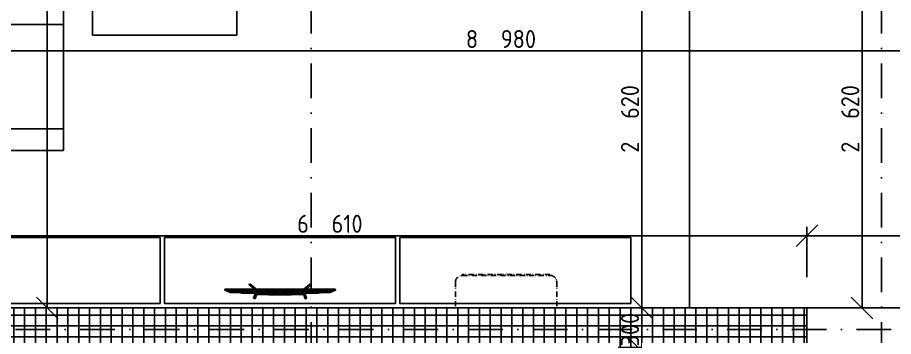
# Model space of a CAD drawing. Extents: x 4511820 to 5180432, y -1526536 to -944957.
# Drawn here: x 4983402 to 4989470, y -1062596 to -1060386 of the extents above; entities that cross this region are included whole.
import ezdxf

# ---------------------------------------------------------------- set-up
doc = ezdxf.new("R2010")
doc.units = 0
doc.header["$MEASUREMENT"] = 0
for name, pattern in [('ACAD_ISO07W100', [3.5, 0.5, -3]), ('ACAD_ISO12W100', [22, 12, -3, 0.5, -3, 0.5, -3]), ('BODKOCIARKOVANA_3', [5.6, 3, -1.3, 0, -1.3])]:
    doc.linetypes.add(name, pattern=pattern)
doc.layers.get('0').update_dxf_attribs({"linetype": 'CONTINUOUS'})
doc.layers.get('Defpoints').update_dxf_attribs({"color": 61, "linetype": 'CONTINUOUS'})
for name, color, linetype in [('KÓTY', 4, 'CONTINUOUS'), ('MÚRY', 1, 'CONTINUOUS'), ('osi', 253, 'CONTINUOUS'), ('Plochy', 41, 'CONTINUOUS'), ('TENKÁ', 7, 'CONTINUOUS'), ('ZARIADENIE', 47, 'CONTINUOUS'), ('ZZ-chladenie', 133, 'CONTINUOUS'), ('ŠRAFY', 82, 'CONTINUOUS')]:
    doc.layers.add(name, color=color, linetype=linetype)
doc.styles.add('STYLE1', font='isocp.shx')
doc.dimstyles.new('STANDARD-50', dxfattribs={"dimtxt": 125, "dimasz": 150, "dimexe": 10, "dimexo": 200, "dimgap": 20, "dimtad": 1, "dimdsep": 46, "dimlunit": 6, "dimtxsty": 'STYLE1', "dimblk1": 'OBLIQUE', "dimblk2": 'OBLIQUE', "dimsah": 1, "dimcen": 2.5, "dimse1": 1, "dimse2": 1, "dimadec": 0, "dimazin": 0, "dimtfac": 1, "dimtmove": 1, "dimatfit": 3, "dimldrblk": 'OBLIQUE', "dimfxl": 1, "dimtolj": 1, "dimtzin": 0, "dimarcsym": 0})

# ---------------------------------------------------------------- blocks, each defined once
blk = doc.blocks.new('sedacka rok 5')
at = {"layer": 'ZARIADENIE', "color": 30, "ltscale": 0.25}
for p, q in [((4452479, -1340180.2), (4452479, -1342480.2)), ((4452479, -1340180.2), (4453379, -1340180.2)), ((4453379, -1343380.2), (4453379, -1340180.2)), ((4452479, -1340330.2), (4453229, -1340330.2)), ((4453229, -1343230.2), (4453229, -1340330.2)), ((4452479, -1341013.5), (4453229, -1341013.5)), ((4452479, -1341746.9), (4453229, -1341746.9)), ((4450879, -1342480.2), (4452479, -1342480.2)), ((4450879, -1343380.2), (4450879, -1342480.2)), ((4451029, -1343230.2), (4451029, -1342480.2)), ((4451754, -1342480.2), (4451754, -1343230.2)), ((4452479, -1342480.2), (4453229, -1342480.2)), ((4452479, -1342480.2), (4452479, -1343230.2)), ((4453229, -1343230.2), (4451029, -1343230.2)), ((4453379, -1343380.2), (4450879, -1343380.2))]:
    blk.add_line(p, q, dxfattribs=at)
blk = doc.blocks.new('konf stol')
at = {"layer": 'ZARIADENIE', "color": 45, "ltscale": 0.25}
for p, q in [((4451679, -1342280.2), (4451679, -1341280.2)), ((4451679, -1341280.2), (4452279, -1341280.2)), ((4452279, -1341280.2), (4452279, -1342280.2)), ((4452279, -1342280.2), (4451679, -1342280.2))]:
    blk.add_line(p, q, dxfattribs=at)
blk = doc.blocks.new('Tv06_top_cad-block.com')
at = {"color": 0}
for points in [[(-161.1, -3.4), (-173.3, 26.2, 0.359324), (-175.3, 27.3, 0.097501), (-182.8, 24.2, 0.350578), (-183.5, 22.1), (-171.1, -10.4)], [(161.1, -3.4), (173.3, 26.2, -0.359324), (175.3, 27.3, -0.097501), (182.8, 24.2, -0.350578), (183.5, 22.1), (171.1, -10.4)], [(-381.9, -38.8, -0.13121), (-383.2, -32.7, -0.169032), (-383, -32.3), (-381.8, -31.1, -0.205713), (-381.3, -30.9), (-378.5, -30.9, 0.118206), (-376.2, -30.4), (-351.4, -18.4, -0.105648), (-345.8, -17), (0, -17)], [(-339.3, -21.2), (-339.3, -21.2, 0.099639), (-344.3, -22.2), (-349.2, -24.6, 0.215889), (-350.7, -26.3, 0.476075), (-349.4, -28, 0.244765)], [(-295.5, -17), (-282, -15, -0.02037), (-255.8, -12, -0.012056), (-227.2, -10.7), (-169.3, -10.7)], [(-182.5, -38.8), (-214.4, -69.1, 0.250582), (-215, -71, 0.266718), (-214.3, -71.9, 0.084688)], [(-214.3, -71.9), (-207.3, -73.1, 0.211205), (-203.3, -72.1), (-165.2, -38.8)], [(-181.8, -17), (-178.5, -14, -0.213415), (-177.3, -13.6), (0, -13.6)], [(-172.1, -13.6, -0.072098), (-159.2, -3, -0.121861), (-158.4, -2.8)], [(-170.1, -10.6, -0.053076), (-160.2, -2.9), (-158.4, -2.8)], [(-147.6, -13.6), (-147.6, -7.5, -0.414214), (-147.4, -7.3), (-146.5, -7.3, -0.414214), (-146.3, -7.5), (-146.3, -13.6)], [(-146.8, -28, 0.414214), (-145, -26.2), (-145, -23, 0.414214), (-146.8, -21.2)], [(-143.9, -13.6), (-143.9, -7.5, -0.414214), (-143.7, -7.3), (-142.7, -7.3, -0.414214), (-142.6, -7.5), (-142.6, -13.6)], [(-140.2, -13.6), (-140.2, -7.5, -0.414214), (-140, -7.3), (-139, -7.3, -0.414214), (-138.8, -7.5), (-138.8, -13.6)], [(-136.4, -13.6), (-136.4, -7.5, -0.414214), (-136.3, -7.3), (-135.3, -7.3, -0.414214), (-135.1, -7.5), (-135.1, -13.6)], [(-132.7, -13.6), (-132.7, -7.5, -0.414214), (-132.5, -7.3), (-131.6, -7.3, -0.414214), (-131.4, -7.5), (-131.4, -13.6)], [(-128.8, -28, -0.414214), (-130.6, -26.2), (-130.6, -23, -0.414214), (-128.8, -21.2)], [(-129, -13.6), (-129, -7.5, -0.414214), (-128.8, -7.3), (-127.9, -7.3, -0.414214), (-127.7, -7.5), (-127.7, -13.6)], [(-125.3, -13.6), (-125.3, -7.5, -0.414214), (-125.1, -7.3), (-124.1, -7.3, -0.414214), (-124, -7.5), (-124, -13.6)], [(-121.6, -13.6), (-121.6, -7.5, -0.414214), (-121.4, -7.3), (-120.4, -7.3, -0.414214), (-120.2, -7.5), (-120.2, -13.6)], [(-117.8, -13.6), (-117.8, -7.5, -0.414214), (-117.7, -7.3), (-116.7, -7.3, -0.414214), (-116.5, -7.5), (-116.5, -13.6)], [(-114.1, -13.6), (-114.1, -7.5, -0.414214), (-113.9, -7.3), (-113, -7.3, -0.414214), (-112.8, -7.5), (-112.8, -13.6)], [(-110.4, -13.6), (-110.4, -7.5, -0.414214), (-110.2, -7.3), (-109.3, -7.3, -0.414214), (-109.1, -7.5), (-109.1, -13.6)], [(-106.7, -13.6), (-106.7, -7.5, -0.414214), (-106.5, -7.3), (-105.5, -7.3, -0.414214), (-105.4, -7.5), (-105.4, -13.6)], [(-103, -13.6), (-103, -7.5, -0.414214), (-102.8, -7.3), (-101.8, -7.3, -0.414214), (-101.6, -7.5), (-101.6, -13.6)], [(-99.2, -13.6), (-99.2, -7.5, -0.414214), (-99.1, -7.3), (-98.1, -7.3, -0.414214), (-97.9, -7.5), (-97.9, -13.6)], [(-95.5, -13.6), (-95.5, -7.5, -0.414214), (-95.3, -7.3), (-94.4, -7.3, -0.414214), (-94.2, -7.5), (-94.2, -13.6)], [(-91.8, -13.6), (-91.8, -7.5, -0.414214), (-91.6, -7.3), (-90.7, -7.3, -0.414214), (-90.5, -7.5), (-90.5, -13.6)], [(-88.1, -13.6), (-88.1, -7.5, -0.414214), (-87.9, -7.3), (-86.9, -7.3, -0.414214), (-86.8, -7.5), (-86.8, -13.6)], [(-84.4, -13.6), (-84.4, -7.5, -0.414214), (-84.2, -7.3), (-83.2, -7.3, -0.414214), (-83, -7.5), (-83, -13.6)], [(-80.6, -13.6), (-80.6, -7.5, -0.414214), (-80.5, -7.3), (-79.5, -7.3, -0.414214), (-79.3, -7.5), (-79.3, -13.6)], [(-76.9, -13.6), (-76.9, -7.5, -0.414214), (-76.7, -7.3), (-75.8, -7.3, -0.414214), (-75.6, -7.5), (-75.6, -13.6)], [(-73.2, -13.6), (-73.2, -7.5, -0.414214), (-73, -7.3), (-72.1, -7.3, -0.414214), (-71.9, -7.5), (-71.9, -13.6)], [(-69.5, -13.6), (-69.5, -7.5, -0.414214), (-69.3, -7.3), (-68.3, -7.3, -0.414214), (-68.2, -7.5), (-68.2, -13.6)], [(-65.8, -13.6), (-65.8, -7.5, -0.414214), (-65.6, -7.3), (-64.6, -7.3, -0.414214), (-64.4, -7.5), (-64.4, -13.6)], [(-62, -13.6), (-62, -7.5, -0.414214), (-61.9, -7.3), (-60.9, -7.3, -0.414214), (-60.7, -7.5), (-60.7, -13.6)], [(-58.3, -13.6), (-58.3, -7.5, -0.414214), (-58.1, -7.3), (-57.2, -7.3, -0.414214), (-57, -7.5), (-57, -13.6)], [(-54.6, -13.6), (-54.6, -7.5, -0.414214), (-54.4, -7.3), (-53.5, -7.3, -0.414214), (-53.3, -7.5), (-53.3, -13.6)], [(-50.9, -13.6), (-50.9, -7.5, -0.414214), (-50.7, -7.3), (-49.7, -7.3, -0.414214), (-49.6, -7.5), (-49.6, -13.6)], [(-47.2, -13.6), (-47.2, -7.5, -0.414214), (-47, -7.3), (-46, -7.3, -0.414214), (-45.8, -7.5), (-45.8, -13.6)], [(-43.4, -13.6), (-43.4, -7.5, -0.414214), (-43.3, -7.3), (-42.3, -7.3, -0.414214), (-42.1, -7.5), (-42.1, -13.6)], [(-39.7, -13.6), (-39.7, -7.5, -0.414214), (-39.5, -7.3), (-38.6, -7.3, -0.414214), (-38.4, -7.5), (-38.4, -13.6)], [(-36, -13.6), (-36, -7.5, -0.414214), (-35.8, -7.3), (-34.9, -7.3, -0.414214), (-34.7, -7.5), (-34.7, -13.6)], [(-32.3, -13.6), (-32.3, -7.5, -0.414214), (-32.1, -7.3), (-31.1, -7.3, -0.414214), (-31, -7.5), (-31, -13.6)], [(-28.6, -13.6), (-28.6, -7.5, -0.414214), (-28.4, -7.3), (-27.4, -7.3, -0.414214), (-27.2, -7.5), (-27.2, -13.6)], [(-24.8, -13.6), (-24.8, -7.5, -0.414214), (-24.7, -7.3), (-23.7, -7.3, -0.414214), (-23.5, -7.5), (-23.5, -13.6)], [(-21.1, -13.6), (-21.1, -7.5, -0.414214), (-20.9, -7.3), (-20, -7.3, -0.414214), (-19.8, -7.5), (-19.8, -13.6)], [(-17.4, -13.6), (-17.4, -7.5, -0.414214), (-17.2, -7.3), (-16.3, -7.3, -0.414214), (-16.1, -7.5), (-16.1, -13.6)], [(-13.7, -13.6), (-13.7, -7.5, -0.414214), (-13.5, -7.3), (-12.5, -7.3, -0.414214), (-12.4, -7.5), (-12.4, -13.6)], [(-10, -13.6), (-10, -7.5, -0.414214), (-9.8, -7.3), (-8.8, -7.3, -0.414214), (-8.6, -7.5), (-8.6, -13.6)], [(-10, -28, 0.414214), (-8.2, -26.2), (-8.2, -23, 0.414214), (-10, -21.2)], [(-6.2, -13.6), (-6.2, -7.5, -0.414214), (-6.1, -7.3), (-5.1, -7.3, -0.414214), (-4.9, -7.5), (-4.9, -13.6)], [(-2.5, -13.6), (-2.5, -7.5, -0.414214), (-2.3, -7.3), (-1.4, -7.3, -0.414214), (-1.2, -7.5), (-1.2, -13.6)], [(181.8, -17), (178.5, -14, 0.213415), (177.3, -13.6), (0, -13.6)], [(381.9, -38.8, 0.13121), (383.2, -32.7, 0.169032), (383, -32.3), (381.8, -31.1, 0.205713), (381.3, -30.9), (378.5, -30.9, -0.118206), (376.2, -30.4), (351.4, -18.4, 0.105648), (345.8, -17), (0, -17)], [(2.5, -13.6), (2.5, -7.5, 0.414214), (2.3, -7.3), (1.4, -7.3, 0.414214), (1.2, -7.5), (1.2, -13.6)], [(6.2, -13.6), (6.2, -7.5, 0.414214), (6.1, -7.3), (5.1, -7.3, 0.414214), (4.9, -7.5), (4.9, -13.6)], [(10, -28, -0.414214), (8.2, -26.2), (8.2, -23, -0.414214), (10, -21.2)], [(10, -13.6), (10, -7.5, 0.414214), (9.8, -7.3), (8.8, -7.3, 0.414214), (8.6, -7.5), (8.6, -13.6)], [(13.7, -13.6), (13.7, -7.5, 0.414214), (13.5, -7.3), (12.5, -7.3, 0.414214), (12.4, -7.5), (12.4, -13.6)], [(17.4, -13.6), (17.4, -7.5, 0.414214), (17.2, -7.3), (16.3, -7.3, 0.414214), (16.1, -7.5), (16.1, -13.6)], [(21.1, -13.6), (21.1, -7.5, 0.414214), (20.9, -7.3), (20, -7.3, 0.414214), (19.8, -7.5), (19.8, -13.6)], [(24.8, -13.6), (24.8, -7.5, 0.414214), (24.7, -7.3), (23.7, -7.3, 0.414214), (23.5, -7.5), (23.5, -13.6)], [(28.6, -13.6), (28.6, -7.5, 0.414214), (28.4, -7.3), (27.4, -7.3, 0.414214), (27.2, -7.5), (27.2, -13.6)], [(32.3, -13.6), (32.3, -7.5, 0.414214), (32.1, -7.3), (31.1, -7.3, 0.414214), (31, -7.5), (31, -13.6)], [(36, -13.6), (36, -7.5, 0.414214), (35.8, -7.3), (34.9, -7.3, 0.414214), (34.7, -7.5), (34.7, -13.6)], [(39.7, -13.6), (39.7, -7.5, 0.414214), (39.5, -7.3), (38.6, -7.3, 0.414214), (38.4, -7.5), (38.4, -13.6)], [(43.4, -13.6), (43.4, -7.5, 0.414214), (43.3, -7.3), (42.3, -7.3, 0.414214), (42.1, -7.5), (42.1, -13.6)], [(47.2, -13.6), (47.2, -7.5, 0.414214), (47, -7.3), (46, -7.3, 0.414214), (45.8, -7.5), (45.8, -13.6)], [(50.9, -13.6), (50.9, -7.5, 0.414214), (50.7, -7.3), (49.7, -7.3, 0.414214), (49.6, -7.5), (49.6, -13.6)], [(54.6, -13.6), (54.6, -7.5, 0.414214), (54.4, -7.3), (53.5, -7.3, 0.414214), (53.3, -7.5), (53.3, -13.6)], [(58.3, -13.6), (58.3, -7.5, 0.414214), (58.1, -7.3), (57.2, -7.3, 0.414214), (57, -7.5), (57, -13.6)], [(62, -13.6), (62, -7.5, 0.414214), (61.9, -7.3), (60.9, -7.3, 0.414214), (60.7, -7.5), (60.7, -13.6)], [(65.8, -13.6), (65.8, -7.5, 0.414214), (65.6, -7.3), (64.6, -7.3, 0.414214), (64.4, -7.5), (64.4, -13.6)], [(69.5, -13.6), (69.5, -7.5, 0.414214), (69.3, -7.3), (68.3, -7.3, 0.414214), (68.2, -7.5), (68.2, -13.6)], [(73.2, -13.6), (73.2, -7.5, 0.414214), (73, -7.3), (72.1, -7.3, 0.414214), (71.9, -7.5), (71.9, -13.6)], [(76.9, -13.6), (76.9, -7.5, 0.414214), (76.7, -7.3), (75.8, -7.3, 0.414214), (75.6, -7.5), (75.6, -13.6)], [(80.6, -13.6), (80.6, -7.5, 0.414214), (80.5, -7.3), (79.5, -7.3, 0.414214), (79.3, -7.5), (79.3, -13.6)], [(84.4, -13.6), (84.4, -7.5, 0.414214), (84.2, -7.3), (83.2, -7.3, 0.414214), (83, -7.5), (83, -13.6)], [(88.1, -13.6), (88.1, -7.5, 0.414214), (87.9, -7.3), (86.9, -7.3, 0.414214), (86.8, -7.5), (86.8, -13.6)], [(91.8, -13.6), (91.8, -7.5, 0.414214), (91.6, -7.3), (90.7, -7.3, 0.414214), (90.5, -7.5), (90.5, -13.6)], [(95.5, -13.6), (95.5, -7.5, 0.414214), (95.3, -7.3), (94.4, -7.3, 0.414214), (94.2, -7.5), (94.2, -13.6)], [(99.2, -13.6), (99.2, -7.5, 0.414214), (99.1, -7.3), (98.1, -7.3, 0.414214), (97.9, -7.5), (97.9, -13.6)], [(103, -13.6), (103, -7.5, 0.414214), (102.8, -7.3), (101.8, -7.3, 0.414214), (101.6, -7.5), (101.6, -13.6)], [(106.7, -13.6), (106.7, -7.5, 0.414214), (106.5, -7.3), (105.5, -7.3, 0.414214), (105.4, -7.5), (105.4, -13.6)], [(110.4, -13.6), (110.4, -7.5, 0.414214), (110.2, -7.3), (109.3, -7.3, 0.414214), (109.1, -7.5), (109.1, -13.6)], [(114.1, -13.6), (114.1, -7.5, 0.414214), (113.9, -7.3), (113, -7.3, 0.414214), (112.8, -7.5), (112.8, -13.6)], [(117.8, -13.6), (117.8, -7.5, 0.414214), (117.7, -7.3), (116.7, -7.3, 0.414214), (116.5, -7.5), (116.5, -13.6)], [(121.6, -13.6), (121.6, -7.5, 0.414214), (121.4, -7.3), (120.4, -7.3, 0.414214), (120.2, -7.5), (120.2, -13.6)], [(125.3, -13.6), (125.3, -7.5, 0.414214), (125.1, -7.3), (124.1, -7.3, 0.414214), (124, -7.5), (124, -13.6)], [(129, -13.6), (129, -7.5, 0.414214), (128.8, -7.3), (127.9, -7.3, 0.414214), (127.7, -7.5), (127.7, -13.6)], [(128.8, -28, 0.414214), (130.6, -26.2), (130.6, -23, 0.414214), (128.8, -21.2)], [(132.7, -13.6), (132.7, -7.5, 0.414214), (132.5, -7.3), (131.6, -7.3, 0.414214), (131.4, -7.5), (131.4, -13.6)], [(136.4, -13.6), (136.4, -7.5, 0.414214), (136.3, -7.3), (135.3, -7.3, 0.414214), (135.1, -7.5), (135.1, -13.6)], [(140.2, -13.6), (140.2, -7.5, 0.414214), (140, -7.3), (139, -7.3, 0.414214), (138.8, -7.5), (138.8, -13.6)], [(143.9, -13.6), (143.9, -7.5, 0.414214), (143.7, -7.3), (142.7, -7.3, 0.414214), (142.6, -7.5), (142.6, -13.6)], [(146.8, -28, -0.414214), (145, -26.2), (145, -23, -0.414214), (146.8, -21.2)], [(147.6, -13.6), (147.6, -7.5, 0.414214), (147.4, -7.3), (146.5, -7.3, 0.414214), (146.3, -7.5), (146.3, -13.6)], [(172.1, -13.6, 0.072098), (159.2, -3, 0.121861), (158.4, -2.8)], [(170.1, -10.6, 0.053076), (160.2, -2.9), (158.4, -2.8)], [(214.3, -71.9), (207.3, -73.1, -0.211205), (203.3, -72.1), (165.2, -38.8)], [(295.5, -17), (282, -15, 0.02037), (255.8, -12, 0.012056), (227.2, -10.7), (169.3, -10.7)], [(182.5, -38.8), (214.4, -69.1, -0.250582), (215, -71, -0.266718), (214.3, -71.9, -0.084688)], [(339.3, -21.2), (339.3, -21.2, -0.099639), (344.3, -22.2), (349.2, -24.6, -0.215889), (350.7, -26.3, -0.476075), (349.4, -28, -0.244765)]]:
    blk.add_lwpolyline(points, format="xyb", dxfattribs=at)
for points in [[(-381.9, -38.8), (0, -38.8)], [(-378.5, -30.9), (0, -30.9)], [(-349.4, -28), (-146.8, -28)], [(-339.3, -21.2), (-146.8, -21.2)], [(-158.6, -6.5), (0, -6.5)], [(-128.8, -21.2), (-10, -21.2)], [(-128.8, -28), (-10, -28)], [(158.6, -6.5), (0, -6.5)], [(378.5, -30.9), (0, -30.9)], [(381.9, -38.8), (0, -38.8)], [(128.8, -21.2), (10, -21.2)], [(128.8, -28), (10, -28)], [(339.3, -21.2), (146.8, -21.2)], [(349.4, -28), (146.8, -28)]]:
    blk.add_lwpolyline(points, dxfattribs=at)
for centre, radius, start, end in [((0, -4564), 4564, 90, 91.98925), ((0, -4564), 4564, 88.01075, 90), ((-170.5, -10.1), 0.6, 200.97838, 314.02949), ((170.5, -10.1), 0.6, 225.97051, 339.02162)]:
    blk.add_arc(centre, radius, start, end, dxfattribs=at)
blk = doc.blocks.new('TV')
at = {"layer": 'ZARIADENIE', "color": 8}
blk.add_blockref('Tv06_top_cad-block.com', (4448198.7, -1316337.8), dxfattribs=at)
blk = doc.blocks.new('_OBLIQUE')
at = {"color": 0, "linetype": 'ByBlock'}
blk.add_line((-0.5, -0.5), (0.5, 0.5), dxfattribs=at)
blk = doc.blocks.new('*D20845')
at = {"layer": 'Defpoints', "color": 0}
for p in [(4985086, -1056793.2), (4983607.5, -1062398.2), (4985086, -1062398.2)]:
    blk.add_point(p, dxfattribs=at)
at = {"layer": 'KÓTY', "color": 0, "lineweight": -2}
blk.add_line((4983607.5, -1056793.2), (4983607.5, -1062398.2), dxfattribs=at)
at = {"layer": 'KÓTY', "color": 0, "linetype": 'ByBlock', "lineweight": -2, "xscale": 150, "yscale": 150, "zscale": 150}
for p, rotation in [((4983607.5, -1056793.2), 90), ((4983607.5, -1062398.2), 270)]:
    blk.add_blockref('_OBLIQUE', p, dxfattribs=dict(at, rotation=rotation))
at = {"layer": 'KÓTY', "color": 0, "insert": (4983525, -1059595.7), "char_height": 125, "attachment_point": 5, "rotation": 90, "style": 'STYLE1'}
blk.add_mtext('\\A1;5ﾠ605', dxfattribs=at)
blk = doc.blocks.new('*D20860')
at = {"layer": 'Defpoints', "color": 0}
for p in [(4987541, -1062398.2), (4987541, -1062698.2), (4987727.5, -1062698.2)]:
    blk.add_point(p, dxfattribs=at)
at = {"layer": 'KÓTY', "color": 0, "lineweight": -2}
blk.add_line((4987727.5, -1062398.2), (4987727.5, -1062698.2), dxfattribs=at)
at = {"layer": 'KÓTY', "color": 0, "linetype": 'ByBlock', "lineweight": -2, "xscale": 150, "yscale": 150, "zscale": 150}
for p, rotation in [((4987727.5, -1062398.2), 90), ((4987727.5, -1062698.2), 270)]:
    blk.add_blockref('_OBLIQUE', p, dxfattribs=dict(at, rotation=rotation))
at = {"layer": 'KÓTY', "color": 0, "insert": (4987645, -1062548.2), "char_height": 125, "attachment_point": 5, "rotation": 90, "style": 'STYLE1'}
blk.add_mtext('\\A1;300', dxfattribs=at)
blk = doc.blocks.new('*D20878')
at = {"layer": 'Defpoints', "color": 0}
for p in [(4988056, -1059778.2), (4987727.5, -1062398.2), (4988056, -1062398.2)]:
    blk.add_point(p, dxfattribs=at)
at = {"layer": 'KÓTY', "color": 0, "lineweight": -2}
blk.add_line((4987727.5, -1059778.2), (4987727.5, -1062398.2), dxfattribs=at)
at = {"layer": 'KÓTY', "color": 0, "linetype": 'ByBlock', "lineweight": -2, "xscale": 150, "yscale": 150, "zscale": 150}
for p, rotation in [((4987727.5, -1059778.2), 90), ((4987727.5, -1062398.2), 270)]:
    blk.add_blockref('_OBLIQUE', p, dxfattribs=dict(at, rotation=rotation))
at = {"layer": 'KÓTY', "color": 0, "insert": (4987645, -1061088.2), "char_height": 125, "attachment_point": 5, "rotation": 90, "style": 'STYLE1'}
blk.add_mtext('\\A1;2ﾠ620', dxfattribs=at)
blk = doc.blocks.new('*D20979')
at = {"layer": 'Defpoints', "color": 0}
for p in [(4988871, -1059778.2), (4988871, -1062398.2), (4989253, -1062398.2)]:
    blk.add_point(p, dxfattribs=at)
at = {"layer": 'KÓTY', "color": 0, "lineweight": -2}
blk.add_line((4989253, -1059778.2), (4989253, -1062398.2), dxfattribs=at)
at = {"layer": 'KÓTY', "color": 0, "linetype": 'ByBlock', "lineweight": -2, "xscale": 150, "yscale": 150, "zscale": 150}
for p, rotation in [((4989253, -1059778.2), 90), ((4989253, -1062398.2), 270)]:
    blk.add_blockref('_OBLIQUE', p, dxfattribs=dict(at, rotation=rotation))
at = {"layer": 'KÓTY', "color": 0, "insert": (4989170.5, -1061088.2), "char_height": 125, "attachment_point": 5, "rotation": 90, "style": 'STYLE1'}
blk.add_mtext('\\A1;2ﾠ620', dxfattribs=at)
blk = doc.blocks.new('*D20987')
at = {"layer": 'Defpoints', "color": 0}
for p in [(4991241, -1060617.5), (4982261, -1062398.2), (4991241, -1062398.2)]:
    blk.add_point(p, dxfattribs=at)
at = {"layer": 'KÓTY', "color": 0, "lineweight": -2}
blk.add_line((4982261, -1060617.5), (4991241, -1060617.5), dxfattribs=at)
at = {"layer": 'KÓTY', "color": 0, "linetype": 'ByBlock', "lineweight": -2, "xscale": 150, "yscale": 150, "zscale": 150, "rotation": 180}
blk.add_blockref('_OBLIQUE', (4982261, -1060617.5), dxfattribs=at)
at = {"layer": 'KÓTY', "color": 0, "linetype": 'ByBlock', "lineweight": -2, "xscale": 150, "yscale": 150, "zscale": 150}
blk.add_blockref('_OBLIQUE', (4991241, -1060617.5), dxfattribs=at)
at = {"layer": 'KÓTY', "color": 0, "insert": (4986751, -1060535), "char_height": 125, "attachment_point": 5, "style": 'STYLE1'}
blk.add_mtext('\\A1;8ﾠ980', dxfattribs=at)
blk = doc.blocks.new('*D20996')
at = {"layer": 'Defpoints', "color": 0}
for p in [(4988871, -1061897.5), (4982261, -1062398.2), (4988871, -1062398.2)]:
    blk.add_point(p, dxfattribs=at)
at = {"layer": 'KÓTY', "color": 0, "lineweight": -2}
blk.add_line((4982261, -1061897.5), (4988871, -1061897.5), dxfattribs=at)
at = {"layer": 'KÓTY', "color": 0, "linetype": 'ByBlock', "lineweight": -2, "xscale": 150, "yscale": 150, "zscale": 150, "rotation": 180}
blk.add_blockref('_OBLIQUE', (4982261, -1061897.5), dxfattribs=at)
at = {"layer": 'KÓTY', "color": 0, "linetype": 'ByBlock', "lineweight": -2, "xscale": 150, "yscale": 150, "zscale": 150}
blk.add_blockref('_OBLIQUE', (4988871, -1061897.5), dxfattribs=at)
at = {"layer": 'KÓTY', "color": 0, "insert": (4985566, -1061815), "char_height": 125, "attachment_point": 5, "style": 'STYLE1'}
blk.add_mtext('\\A1;6ﾠ610', dxfattribs=at)
blk = doc.blocks.new('*D20997')
at = {"layer": 'Defpoints', "color": 0}
for p in [(4990621, -1061897.5), (4988871, -1062398.2), (4990621, -1062398.2)]:
    blk.add_point(p, dxfattribs=at)
at = {"layer": 'KÓTY', "color": 0, "lineweight": -2}
blk.add_line((4988871, -1061897.5), (4990621, -1061897.5), dxfattribs=at)
at = {"layer": 'KÓTY', "color": 0, "linetype": 'ByBlock', "lineweight": -2, "xscale": 150, "yscale": 150, "zscale": 150, "rotation": 180}
blk.add_blockref('_OBLIQUE', (4988871, -1061897.5), dxfattribs=at)
at = {"layer": 'KÓTY', "color": 0, "linetype": 'ByBlock', "lineweight": -2, "xscale": 150, "yscale": 150, "zscale": 150}
blk.add_blockref('_OBLIQUE', (4990621, -1061897.5), dxfattribs=at)
at = {"layer": 'KÓTY', "color": 0, "insert": (4989746, -1061815), "char_height": 125, "attachment_point": 5, "style": 'STYLE1'}
blk.add_mtext('\\A1;1ﾠ750', dxfattribs=at)
blk = doc.blocks.new('chlad2')
at = {"layer": 'ZZ-chladenie', "linetype": 'ACAD_ISO12W100', "ltscale": 3}
for p, q in [((5102412.5, -1105747.3), (5102592.5, -1105747.3)), ((5102412.5, -1106448.4), (5102592.5, -1106448.4))]:
    blk.add_line(p, q, dxfattribs=at)
blk.add_lwpolyline([(5102367.5, -1106402), (5102360.8, -1106402), (5102360.8, -1105794.8), (5102367.5, -1105794.8)], close=True, dxfattribs=at)
for centre, start, end in [((5102412.5, -1105792.3), 90, 180), ((5102412.5, -1106403.4), 180, 270)]:
    blk.add_arc(centre, 45, start, end, dxfattribs=at)

msp = doc.modelspace()

# ---------------------------------------------------------------- hatches: boundary and pattern name
at = {"layer": 'ŠRAFY', "ltscale": 0.25}
h = msp.add_hatch(dxfattribs=at)
h.set_pattern_fill('ANSI37', color=256, scale=600, angle=45)
h.set_pattern_definition([(90, (-3307273.674, 668852.734), (-75, 1e-14), []), (180, (-3307273.674, 668852.734), (-1e-14, -75), [])])
h.paths.add_polyline_path([(4988871, -1062398.172), (4982121, -1062398.172), (4982121, -1062698.172), (4988706, -1062698.172), (4988871, -1062698.172)])
h.paths.add_polyline_path([(4987520, -1062691.971), (4987520, -1062404.373), (4987770, -1062404.373), (4987770, -1062691.971)], flags=24)
h.paths.add_polyline_path([(4982984, -1062691.971), (4982984, -1062404.373), (4983234, -1062404.373), (4983234, -1062691.971)], flags=24)

# ---------------------------------------------------------------- linework, layer by layer
at = {"layer": 'KÓTY', "ltscale": 0.25}
msp.add_line((4988871, -1061835.597), (4988871, -1062185.597), dxfattribs=at)
at = {"layer": 'MÚRY'}
for q in [(4982121, -1062398.172), (4988871, -1064303.172)]:
    msp.add_line((4988871, -1062398.172), q, dxfattribs=at)
at = {"layer": 'osi', "linetype": 'BODKOCIARKOVANA_3', "ltscale": 80}
for p, q in [((4985436, -1047260.98), (4985436, -1084778.172)), ((4989386, -1047260.98), (4989386, -1084778.172)), ((5041881, -1062548.172), (4978211, -1062548.172))]:
    msp.add_line(p, q, dxfattribs=at)
at = {"layer": 'Plochy'}
for points in [[(4988871, -1059778.172), (4988871, -1053478.172), (4986326, -1053478.172), (4986326, -1051868.172), (4990121, -1051868.172), (4990121, -1059778.172), (4991241, -1059778.172), (4991241, -1062398.172), (4988056, -1062398.172), (4988056, -1059778.172)], [(4982261, -1062398.172), (4982261, -1056278.172), (4985086, -1056278.172), (4985086, -1056793.172), (4986201, -1056793.172), (4986201, -1056278.172), (4988756, -1056278.172), (4988756, -1059663.172), (4988056, -1059663.172), (4988056, -1062398.172)], [(4990621, -1062398.172), (4988871, -1062398.172), (4988871, -1064303.172), (4990621, -1064303.172)]]:
    msp.add_lwpolyline(points, close=True, dxfattribs=at)
at = {"layer": 'TENKÁ', "linetype": 'ACAD_ISO07W100', "ltscale": 10}
msp.add_line((4988056, -1059778.172), (4988056, -1062398.172), dxfattribs=at)
at = {"layer": 'TENKÁ', "linetype": 'ACAD_ISO12W100', "ltscale": 10}
msp.add_line((4988871, -1062398.172), (4990621, -1062398.172), dxfattribs=at)
at = {"layer": 'ZARIADENIE', "color": 45, "ltscale": 0.25}
for points in [[(4984391, -1062368.172), (4982791, -1062368.172), (4982791, -1061910.405), (4984391, -1061910.405)], [(4986021, -1062368.172), (4984421, -1062368.172), (4984421, -1061910.405), (4986021, -1061910.405)], [(4987651, -1062368.172), (4986051, -1062368.172), (4986051, -1061910.405), (4987651, -1061910.405)]]:
    msp.add_lwpolyline(points, close=True, dxfattribs=at)

# ---------------------------------------------------------------- block references
at = {"layer": 'Plochy', "color": 2, "xscale": -1, "rotation": 180}
msp.add_blockref('TV', (537022.282, -2378644.831), dxfattribs=at)
at = {"layer": 'ZARIADENIE', "xscale": -1}
for name, p, rotation in [('sedacka rok 5', (6326201.191, -5512187.172), 270), ('konf stol', (3642640.809, 3391770.828), 89.99999999999997)]:
    msp.add_blockref(name, p, dxfattribs=dict(at, rotation=rotation))
at = {"layer": 'ZZ-chladenie', "xscale": -1, "rotation": 89.99999999999997}
msp.add_blockref('chlad2', (3880688.566, 4040194.328), dxfattribs=at)

# ---------------------------------------------------------------- dimensions: what is measured, and where the dimension line sits
at = {"layer": 'KÓTY'}
for base, p1, p2, picture, middle in [((4983607.5, -1062398.172), (4985086, -1056793.172), (4985086, -1062398.172), '*D20845', (4983524.957, -1059595.672)), ((4987727.5, -1062398.172), (4988056, -1059778.172), (4988056, -1062398.172), '*D20878', (4987644.957, -1061088.172)), ((4989253, -1062398.172), (4988871, -1059778.172), (4988871, -1062398.172), '*D20979', (4989170.457, -1061088.172)), ((4987727.5, -1062698.172), (4987541, -1062398.172), (4987541, -1062698.172), '*D20860', (4987645, -1062548.172))]:
    dim = msp.add_linear_dim(base=base, p1=p1, p2=p2, angle=90, dimstyle='STANDARD-50', dxfattribs=at)
    dim.commit()
    dim.dimension.update_dxf_attribs({"geometry": picture, "text_midpoint": middle})
for base, p1, p2, picture, middle in [((4991241, -1060617.5), (4982261, -1062398.172), (4991241, -1062398.172), '*D20987', (4986751, -1060534.957)), ((4988871, -1061897.5), (4982261, -1062398.172), (4988871, -1062398.172), '*D20996', (4985566, -1061814.957)), ((4990621, -1061897.5), (4988871, -1062398.172), (4990621, -1062398.172), '*D20997', (4989746, -1061814.957))]:
    dim = msp.add_linear_dim(base=base, p1=p1, p2=p2, dimstyle='STANDARD-50', dxfattribs=at)
    dim.commit()
    dim.dimension.update_dxf_attribs({"geometry": picture, "text_midpoint": middle})

doc.saveas('drawing.dxf')
